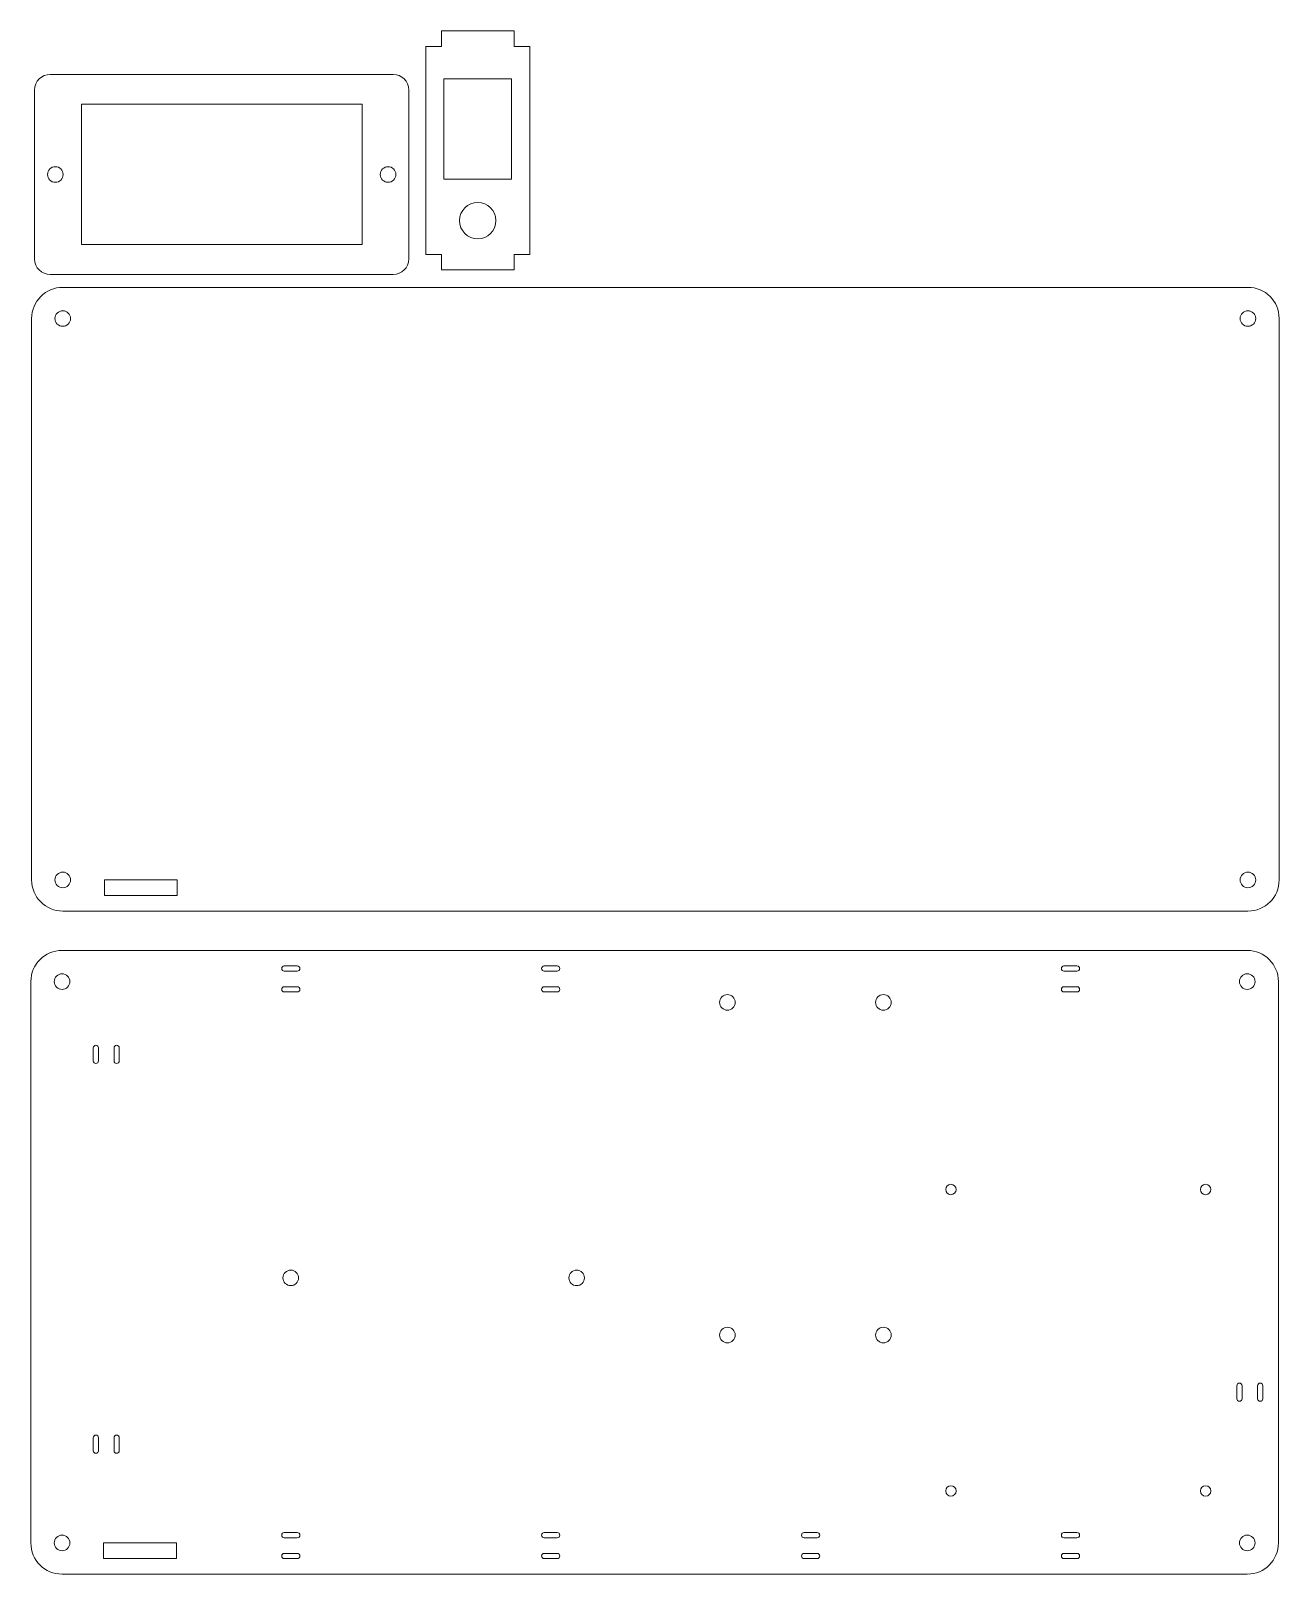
# Model space of a CAD drawing. Header units: millimetres. Extents: x 94 to 334, y 114 to 411.
import ezdxf

# ---------------------------------------------------------------- set-up
doc = ezdxf.new("R2010")
doc.units = ezdxf.units.MM

msp = doc.modelspace()

# ---------------------------------------------------------------- linework, layer by layer
at = {"color": 7, "linetype": 'Continuous', "lineweight": 15}
for p, q in [((173.19, 410.65), (173.19, 407.65)), ((187.19, 410.65), (173.19, 410.65)), ((187.19, 407.65), (187.19, 410.65)), ((173.19, 407.65), (170.19, 407.65)), ((170.19, 407.65), (170.19, 367.65)), ((190.19, 407.65), (187.19, 407.65)), ((190.19, 367.65), (190.19, 407.65)), ((163.93, 402.27), (97.93, 402.27)), ((186.69, 401.45), (173.69, 401.45)), ((173.69, 401.45), (173.69, 382.15)), ((186.69, 382.15), (186.69, 401.45)), ((94.93, 399.27), (94.93, 366.77)), ((166.93, 366.77), (166.93, 399.27)), ((157.93, 396.52), (103.93, 396.52)), ((103.93, 396.52), (103.93, 369.52)), ((157.93, 369.52), (157.93, 396.52)), ((173.69, 382.15), (186.69, 382.15)), ((103.93, 369.52), (157.93, 369.52)), ((170.19, 367.65), (173.19, 367.65)), ((173.19, 367.65), (173.19, 364.65)), ((187.19, 367.65), (190.19, 367.65)), ((187.19, 364.65), (187.19, 367.65)), ((97.93, 363.77), (163.93, 363.77)), ((173.19, 364.65), (187.19, 364.65)), ((328.36, 361.31), (100.36, 361.31)), ((94.36, 355.31), (94.36, 247.31)), ((334.36, 247.31), (334.36, 355.31)), ((122.36, 247.31), (108.36, 247.31)), ((108.36, 247.31), (108.36, 244.31)), ((122.36, 244.31), (122.36, 247.31)), ((108.36, 244.31), (122.36, 244.31)), ((100.36, 241.31), (328.36, 241.31)), ((328.22, 233.75), (100.22, 233.75)), ((145.47, 230.75), (142.97, 230.75)), ((142.97, 229.75), (145.47, 229.75)), ((195.47, 230.75), (192.97, 230.75)), ((192.97, 229.75), (195.47, 229.75)), ((295.47, 230.75), (292.97, 230.75)), ((292.97, 229.75), (295.47, 229.75)), ((94.22, 227.75), (94.22, 119.75)), ((145.47, 226.75), (142.97, 226.75)), ((142.97, 225.75), (145.47, 225.75)), ((195.47, 226.75), (192.97, 226.75)), ((192.97, 225.75), (195.47, 225.75)), ((295.47, 226.75), (292.97, 226.75)), ((292.97, 225.75), (295.47, 225.75)), ((334.22, 119.75), (334.22, 227.75)), ((106.22, 215), (106.22, 212.5)), ((107.22, 212.5), (107.22, 215)), ((110.22, 215), (110.22, 212.5)), ((111.22, 212.5), (111.22, 215)), ((326.22, 150), (326.22, 147.5)), ((327.22, 147.5), (327.22, 150)), ((330.22, 150), (330.22, 147.5)), ((331.22, 147.5), (331.22, 150)), ((106.22, 140), (106.22, 137.5)), ((107.22, 137.5), (107.22, 140)), ((110.22, 140), (110.22, 137.5)), ((111.22, 137.5), (111.22, 140)), ((145.47, 121.75), (142.97, 121.75)), ((195.47, 121.75), (192.97, 121.75)), ((245.47, 121.75), (242.97, 121.75)), ((295.47, 121.75), (292.97, 121.75)), ((122.22, 119.75), (108.22, 119.75)), ((108.22, 119.75), (108.22, 116.75)), ((122.22, 116.75), (122.22, 119.75)), ((142.97, 120.75), (145.47, 120.75)), ((192.97, 120.75), (195.47, 120.75)), ((242.97, 120.75), (245.47, 120.75)), ((292.97, 120.75), (295.47, 120.75)), ((108.22, 116.75), (122.22, 116.75)), ((145.47, 117.75), (142.97, 117.75)), ((142.97, 116.75), (145.47, 116.75)), ((195.47, 117.75), (192.97, 117.75)), ((192.97, 116.75), (195.47, 116.75)), ((245.47, 117.75), (242.97, 117.75)), ((242.97, 116.75), (245.47, 116.75)), ((295.47, 117.75), (292.97, 117.75)), ((292.97, 116.75), (295.47, 116.75)), ((100.22, 113.75), (328.22, 113.75))]:
    msp.add_line(p, q, dxfattribs=at)
for centre, radius in [((98.93, 383.02), 1.5), ((162.93, 383.02), 1.5), ((180.19, 374.15), 3.5), ((100.36, 355.31), 1.5), ((328.36, 355.31), 1.5), ((100.36, 247.31), 1.5), ((328.36, 247.31), 1.5), ((100.22, 227.75), 1.5), ((328.22, 227.75), 1.5), ((228.22, 223.75), 1.5), ((258.22, 223.75), 1.5), ((271.22, 187.75), 1), ((320.22, 187.75), 1), ((144.22, 170.75), 1.5), ((199.22, 170.75), 1.5), ((228.22, 159.75), 1.5), ((258.22, 159.75), 1.5), ((271.22, 129.75), 1), ((320.22, 129.75), 1), ((100.22, 119.75), 1.5), ((328.22, 119.75), 1.5)]:
    msp.add_circle(centre, radius, dxfattribs=at)
for centre, radius, start, end in [((97.93, 399.27), 3, 90, 180), ((163.93, 399.27), 3, 0, 90), ((97.93, 366.77), 3, 180, 270), ((163.93, 366.77), 3, 270, 0), ((100.36, 355.31), 6, 90, 180), ((328.36, 355.31), 6, 0, 90), ((100.36, 247.31), 6, 180, 270), ((328.36, 247.31), 6, 270, 0), ((100.22, 227.75), 6, 90, 180), ((328.22, 227.75), 6, 0, 90), ((142.97, 230.25), 0.5, 90, 270), ((145.47, 230.25), 0.5, 270, 90), ((192.97, 230.25), 0.5, 90, 270), ((195.47, 230.25), 0.5, 270, 90), ((292.97, 230.25), 0.5, 90, 270), ((295.47, 230.25), 0.5, 270, 90), ((142.97, 226.25), 0.5, 90, 270), ((145.47, 226.25), 0.5, 270, 90), ((192.97, 226.25), 0.5, 90, 270), ((195.47, 226.25), 0.5, 270, 90), ((292.97, 226.25), 0.5, 90, 270), ((295.47, 226.25), 0.5, 270, 90), ((106.72, 215), 0.5, 360, 180), ((110.72, 215), 0.5, 360, 180), ((106.72, 212.5), 0.5, 180, 0), ((110.72, 212.5), 0.5, 180, 0), ((326.72, 150), 0.5, 0, 180), ((330.72, 150), 0.5, 0, 180), ((326.72, 147.5), 0.5, 180, 0), ((330.72, 147.5), 0.5, 180, 0), ((106.72, 140), 0.5, 0, 180), ((110.72, 140), 0.5, 0, 180), ((106.72, 137.5), 0.5, 180, 0), ((110.72, 137.5), 0.5, 180, 0), ((142.97, 121.25), 0.5, 90, 270), ((145.47, 121.25), 0.5, 270, 90), ((192.97, 121.25), 0.5, 90, 270), ((195.47, 121.25), 0.5, 270, 90), ((242.97, 121.25), 0.5, 90, 270), ((245.47, 121.25), 0.5, 270, 90), ((292.97, 121.25), 0.5, 90, 270), ((295.47, 121.25), 0.5, 270, 90), ((100.22, 119.75), 6, 180, 270), ((328.22, 119.75), 6, 270, 0), ((142.97, 117.25), 0.5, 90, 270), ((145.47, 117.25), 0.5, 270, 90), ((192.97, 117.25), 0.5, 90, 270), ((195.47, 117.25), 0.5, 270, 90), ((242.97, 117.25), 0.5, 90, 270), ((245.47, 117.25), 0.5, 270, 90), ((292.97, 117.25), 0.5, 90, 270), ((295.47, 117.25), 0.5, 270, 90)]:
    msp.add_arc(centre, radius, start, end, dxfattribs=at)

doc.saveas('drawing.dxf')
